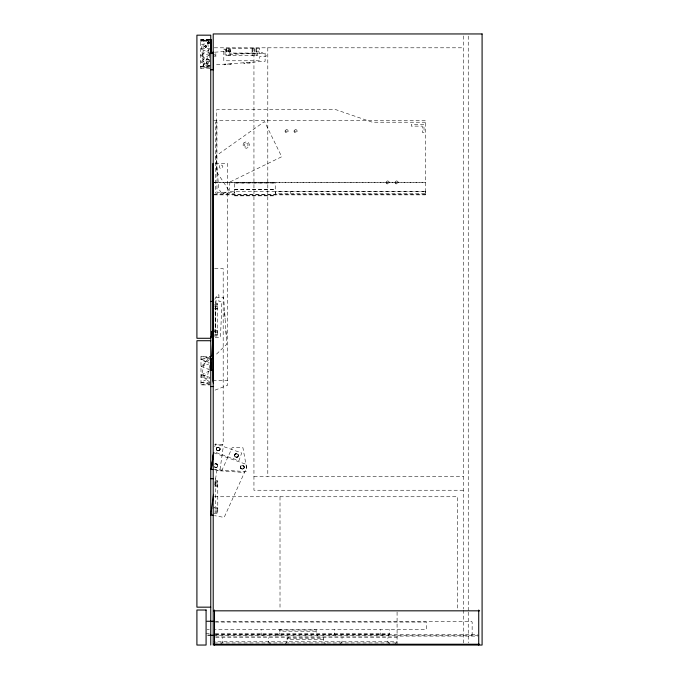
<?xml version="1.0" encoding="UTF-8"?>
<svg xmlns="http://www.w3.org/2000/svg" width="679" height="679" viewBox="0 0 679 679"><rect width="100%" height="100%" fill="white"/><g stroke="black" fill="none" stroke-linecap="round" stroke-linejoin="round"><path stroke-width="0.51" stroke-dasharray="3.4 2.55" d="M215.37 333.27L216.066 297.436L223.637 297.444L226.82 344.194L214.759 355.804M216.491 449.532L216.516 448.403C217.272 446.171 220.794 447.427 219.971 449.625L219.037 450.669L217.636 450.746L216.491 449.532L217.127 450.466L219.283 450.525L217.636 450.746L216.593 449.804L216.516 448.403L217.458 447.359L218.859 447.283L219.903 448.225L219.971 449.625L219.037 450.669M234.713 455.999L234.739 454.862C235.494 452.638 239.016 453.886 238.193 456.084L237.26 457.128L235.35 456.933L234.713 455.999L236.419 457.306L237.506 456.984L235.859 457.205L234.815 456.263L234.739 454.862L235.681 453.818L237.081 453.75L238.125 454.684L238.193 456.084L237.26 457.128M214.793 485.018L216.737 470.581L244.457 472.508M204.702 46.452L205.873 45.289L206.713 46.138L206.433 47.012L205.55 47.301L204.702 46.452L205.873 45.289M206.713 46.138L206.17 47.199M207.477 42.913L208.64 41.742L209.582 42.752L209.259 43.524L208.478 43.846L207.384 42.752L208.478 41.648L209.259 41.971L209.2 43.473L208.317 43.753L207.477 42.913L208.64 41.742M209.488 42.59L208.945 43.66M209.726 365.429L206.985 378.441L200.992 377.176L204.727 362.399L209.463 357.841M214.742 446.689L215.769 443.811L241.673 452.995L238.949 460.676L215.039 452.197M240.935 466.125L240.51 467.177L241.665 469.002L243.753 468.468L244.177 467.415C244.958 464.351 239.254 466.49 241.894 465.522L243.897 466.32M205.712 47.394L204.608 46.291L205.712 45.196L206.73 46.291L205.55 47.301L206.484 47.072M209.2 43.473L208.317 43.753L209.497 42.752M214.623 56.603L215.133 55.364L214.623 54.125M221.66 470.92L232.142 447.733L242.929 447.733L246.579 467.814L224.155 517.432L214.887 515.709M281.31 629.569L280.02 630.044L279.476 631.198L316.176 631.198L315.642 630.044L314.343 629.569M288.821 637.717L287.523 638.192L286.988 639.346L323.679 639.346L323.145 638.192L321.846 637.717M387.734 635.272L389.033 634.797L389.568 633.643L389.568 629.569M395.246 643.42L396.536 642.945L397.079 641.791L213.588 641.791M217.093 466.974L217.713 465.709L217.433 464.614L215.43 463.816L214.674 464.215L215.998 463.765L217.255 464.385L217.713 465.709L217.093 466.974L215.761 467.424L214.505 466.804L215.761 467.424L217.288 466.762L215.761 467.424M243.557 468.671L244.177 467.415L243.719 466.083L242.462 465.463L241.13 465.921L240.51 467.177L240.969 468.51L242.225 469.13L243.753 468.468L242.225 469.13M214.81 299.252L217.204 294.89L218.91 294.89L218.91 301.408L221.473 301.408L221.753 306.815L220.48 337.259L214.352 337.259M210.609 52.504L203.021 65.651L209.336 65.209M471.226 635.272L472.143 634.458L472.143 622.074L471.226 621.26L215.455 621.26M209.836 65.804L200.577 61.942L209.981 54.15M209.786 369.86L200.984 366.261L209.599 359.48M209.836 60.321L200.577 55.5L209.836 49.253M212.637 331.097L215.201 329.612L215.201 301.442M212.722 508.376L215.285 506.89L215.285 478.729M209.743 68.01L200.577 66.517L209.913 61.28M209.947 382.294L200.984 375.071L209.87 370.7M209.786 384.654L200.984 382.201L209.87 377.982M207.757 42.03L209.2 42.03M204.99 45.578L205.712 45.272M214.437 464.156L215.88 463.562L217.322 464.156L217.917 465.599L217.322 467.033L215.88 467.636L214.437 467.033M215.048 390.128L227.541 385.324L227.55 163.486L212.883 163.486M220.93 643.42L222.228 642.945L222.763 641.791L222.763 637.717M277.643 635.272L278.942 634.797L279.476 633.643L279.476 629.569M285.146 643.42L286.445 642.945L286.988 641.791L286.988 637.717M332.693 635.272L333.983 634.797L334.526 633.643L334.526 629.569M340.196 643.42L341.495 642.945L342.029 641.791L342.029 637.717M217.204 447.503L218.29 447.181L220.004 448.496M235.435 453.962L237.582 454.022L238.227 454.955M200.984 366.261L209.132 363.893M209.319 362.544L200.984 359.132L211.169 356.407L200.984 356.407L200.984 384.925L209.786 384.925M200.984 384.925L209.786 383.143M200.577 55.5L209.743 53.7M200.577 39.823L211.169 39.654L200.577 39.654L200.577 68.172L209.743 66.389M209.242 39.925L200.577 41.147L210.677 41.147M210.677 65.795L203.887 66.669L201.035 44.432L207.825 43.558L209.641 57.707M200.577 61.942L209.743 60.915M200.984 359.132L211.169 358.249L200.984 356.407M214.751 52.198L229.256 51.154L229.256 54.354L265.107 53.098L265.107 61.297L214.598 64.836M224.647 312.264L225.097 318.85M225.903 330.766L226.336 337.115M209.242 39.772L200.577 40.324L209.667 41.063M200.577 66.517L209.743 66.228M214.267 47.802L463.35 47.802M210.677 48.693L200.577 48.693L209.836 53.064M200.577 68.172L209.743 68.172M213.656 120.582L425.504 120.667L425.504 194.848L213.656 194.848M425.546 122.212L372.338 122.212L336.08 109.726L216.55 109.726L216.55 171.668L229.833 191.733L425.546 191.733M213.656 182.252L215.574 182.252M216.957 182.252L425.504 182.252M213.656 182.396L425.504 182.396M234.501 182.999L275.241 182.999M234.501 189.466L275.241 189.466M234.501 189.679L275.241 189.679M425.394 191.665L275.504 191.665L275.504 193.26L425.394 193.26L425.504 194.848L425.394 191.665L425.394 193.26M213.656 194.763L425.504 194.763M234.501 195.408L275.241 195.408M214.632 268.536L223.187 268.536L223.187 444.287L214.632 444.287M215.201 303.454L217.687 303.454L217.687 336.003L212.765 336.003M214.717 304.421L217.687 304.421M214.717 305.092L217.687 305.092M214.717 306.704L217.687 306.704M214.717 308.317L217.687 308.317M214.717 308.987L217.687 308.987M214.717 330.495L217.687 330.495M214.717 331.165L217.687 331.165M213.121 331.556L215.566 331.556L215.566 304.379M214.717 332.778L217.687 332.778M214.717 334.391L217.687 334.391M214.717 335.061L217.687 335.061M212.883 380.299L227.55 380.299M253.946 476.386L463.35 476.386M215.285 480.74L217.772 480.74L217.772 513.282L212.85 513.282M214.802 481.7L217.772 481.7M214.802 482.37L217.772 482.37M214.802 483.983L217.772 483.983M214.802 485.595L217.772 485.595M214.802 486.266L217.772 486.266M463.35 490.238L253.946 490.238L253.946 47.802M214.505 496.756L457.646 496.756L457.646 608.953M214.802 507.773L217.772 507.773M214.802 508.444L217.772 508.444M214.802 510.056L217.772 510.056M214.802 511.669L217.772 511.669M214.802 512.339L217.772 512.339M215.472 622.074L426.268 622.074L426.268 629.569L215.26 629.569M207.002 629.569L209.268 629.569M280.02 630.044L315.642 630.044L316.176 629.569L316.176 633.643L316.711 634.797L318.01 635.272M206.085 633.643L209.268 633.643M215.26 633.643L389.568 633.643M215.566 634.458L477.668 634.458M215.107 634.797L389.033 634.797M213.427 635.272L478.729 635.272M215.566 636.087L477.668 636.087M215.71 637.717L397.079 637.717M287.523 638.192L323.145 638.192L323.679 637.717L323.679 641.791L324.223 642.945L325.521 643.42M214.131 642.945L396.536 642.945M210.923 40.316L203.131 40.29L203.072 59.2L209.938 59.217M215.43 463.816L217.433 464.614M215.201 467.296L216.338 467.373M242.793 469.07L240.79 468.281M213.342 469.512L246.146 471.625L246.604 464.495L213.622 452.698M200.984 382.201L210.762 382.948M215.073 469.893L219.877 470.581L223.094 448.038L222.084 444.287M217.636 450.746L218.197 450.848M235.859 457.205L236.419 457.306M200.984 375.071L210.762 377.558M382.235 635.272L380.936 634.797L380.393 633.643L380.393 629.569M389.738 643.42L388.439 642.945L387.904 641.791L387.904 637.717M262.968 635.272L261.67 634.797L261.126 633.643L261.126 629.569M270.471 643.42L269.173 642.945L268.638 641.791L268.638 637.717M207.757 43.473L208.478 43.77M205.712 47.309L204.693 46.291M250.228 62.341L250.271 62.994L243.769 63.444L243.727 62.799M249.278 62.409L249.32 63.062M246.978 62.57L247.02 63.223M244.678 62.731L244.729 63.385M231.276 63.673L231.318 64.318L224.18 64.819L224.138 64.174M230.232 63.741L230.274 64.395M227.703 63.919L227.754 64.573M225.182 64.098L225.233 64.751M468.238 36.072L468.238 611.1M468.238 612.161L468.238 642.928M463.35 35.928L463.35 608.978M463.35 610.039L463.35 642.928M397.079 612.085L397.079 644.235M290.604 191.665L290.604 193.26M280.011 496.756L280.011 608.953M267.798 47.802L267.798 476.386M257.604 53.055L257.604 55.542L225.055 55.542L225.055 49.635M256.637 48.616L256.637 55.542M255.966 48.616L255.966 55.542M254.353 48.616L254.353 55.542M252.741 48.616L252.741 55.542M252.07 48.616L252.07 55.542M230.563 48.616L230.563 55.542M229.892 48.616L229.892 55.542M228.28 48.616L228.28 55.542M226.667 48.616L226.667 55.542M225.997 48.616L225.997 55.542M215.829 53.522L215.829 59.234M205.211 374.833L204.235 376.166L203.182 375.147L204.243 374.087L205.211 374.833M229.969 181.98L229.052 190.757L222.237 194.084L218.791 188.974L215.939 155.924L264.53 121.558L281.7 156.756L229.969 181.98M208.555 62.986L207.214 63.953L206.518 62.986L207.536 61.967L208.555 62.986M206.586 62.035L206.586 63.936L208.487 63.936L208.487 62.035L206.586 62.035M219.801 165.472L219.275 166.745L219.801 168.01L221.065 168.536L222.33 168.01L222.856 166.745L222.33 165.472L221.065 164.955L219.801 165.472M243.99 142.726L243.031 145.026L243.99 147.335L246.29 148.285L248.599 147.335L249.549 145.026L248.599 142.726L246.29 141.767L243.99 142.726M244.992 143.736L244.457 145.026L244.992 146.325L246.29 146.859L247.589 146.325L248.124 145.026L247.589 143.736L246.29 143.193L244.992 143.736M285.469 130.02L284.993 131.174L285.469 132.329L286.623 132.804L287.777 132.329L288.252 131.174L287.777 130.02L286.623 129.545L285.469 130.02M285.901 130.453L285.901 131.896L287.344 131.896L287.344 130.453L285.901 130.453M294.431 130.02L293.956 131.174L294.431 132.329L295.586 132.804L296.74 132.329L297.215 131.174L296.74 130.02L295.586 129.545L294.431 130.02M294.864 130.453L294.864 131.896L296.307 131.896L296.307 130.453L294.864 130.453M204.107 360.142L204.107 361.635L205.61 361.635L205.61 360.142L204.107 360.142M205.304 375.147L204.243 376.208L203.225 375.139L204.252 374.129L205.304 375.147M216.805 447.571L216.211 449.014L216.805 450.457L218.248 451.051L219.682 450.457L220.285 449.014L219.682 447.571L218.248 446.977L216.805 447.571M235.01 454.022L234.408 455.473L235.01 456.933L236.47 457.536L237.922 456.933L238.524 455.473L237.922 454.022L236.47 453.419L235.01 454.022M240.892 465.845L240.29 467.296L240.892 468.748L242.344 469.35L243.795 468.748L244.398 467.296L243.795 465.845L242.344 465.242L240.892 465.845M386.504 181.352L386.028 182.507L386.504 183.661L387.658 184.136L388.812 183.661L389.288 182.507L388.812 181.352L387.658 180.877L386.504 181.352M386.937 181.785L386.937 183.228L388.38 183.228L388.38 181.785L386.937 181.785M395.467 181.352L394.991 182.507L395.467 183.661L396.621 184.136L397.775 183.661L398.25 182.507L397.775 181.352L396.621 180.877L395.467 181.352M395.899 181.785L395.899 183.228L397.342 183.228L397.342 181.785L395.899 181.785M258.886 51.12L256.373 51.264L256.492 53.42L229.502 53.42L229.502 50.246L223.798 50.246L223.798 60.779L259.65 60.779L259.65 56.629L266.151 56.281L266.066 54.575L258.886 51.12M259.616 48.616L224.028 48.616L224.028 49.635L229.468 49.635L231.446 53.055L259.616 53.055L259.616 48.616M216.957 122.059L215.574 122.059L215.574 193.184L234.433 193.184L234.433 192.242L216.957 192.242L216.957 122.059M423.798 124.495L411.253 124.495L411.253 126.124L422.253 126.124L422.593 132.643L424.222 132.643L423.798 124.495M275.241 182.906L234.501 182.906L234.501 195.841L275.241 195.841L275.241 182.906"/><path stroke-width="1.02" d="M213.113 333.262L211.84 355.558L210.057 357.273M210.821 52.512L211.169 46.545L210.677 43.066L211.169 41.495L210.677 41.147L211.169 39.654L211.169 53.505L210.677 41.147M211.169 363.299L210.762 370.259L213.206 370.259M213.546 494.304L210.762 514.937L213.851 515.514M213.613 452.638L211.228 469.342L213.155 469.622M213.622 452.698L211.22 469.376L213.342 469.512M210.677 48.693L211.169 46.545L210.677 45.629M210.982 359.429L213.248 357.256M213.495 330.597L211.78 331.59L211.78 337.03L210.762 337.03M210.609 52.504L213.715 52.275M210.762 53.505L213.367 53.505L213.367 69.801L210.762 69.801M210.762 301.442L213.427 301.442M213.936 331.556L212.306 331.556L212.306 337.259M210.762 338.278L196.91 338.278L196.91 35.172L210.762 35.172L210.762 645.05M210.762 340.722L196.91 340.722L196.91 607.162L210.762 607.162M210.762 386.555L213.206 386.555M210.846 478.729L213.512 478.729M210.846 514.309L211.865 514.309M213.588 610.828L479.646 610.828M207.002 621.26L213.342 621.26M207.918 635.272L213.206 635.272M213.588 644.235L479.646 644.235M213.537 383.601L212.892 380.8L212.883 163.486M478.729 610.014L478.729 645.05M214.505 610.014L214.505 645.05M211.169 358.249L211.169 370.259M210.923 40.316L210.923 52.504M482.09 33.95L213.206 33.95L213.206 645.05L482.09 645.05L482.09 33.95M206.085 610.014L196.91 610.014L196.91 645.05L206.085 645.05L206.085 610.014"/></g></svg>
